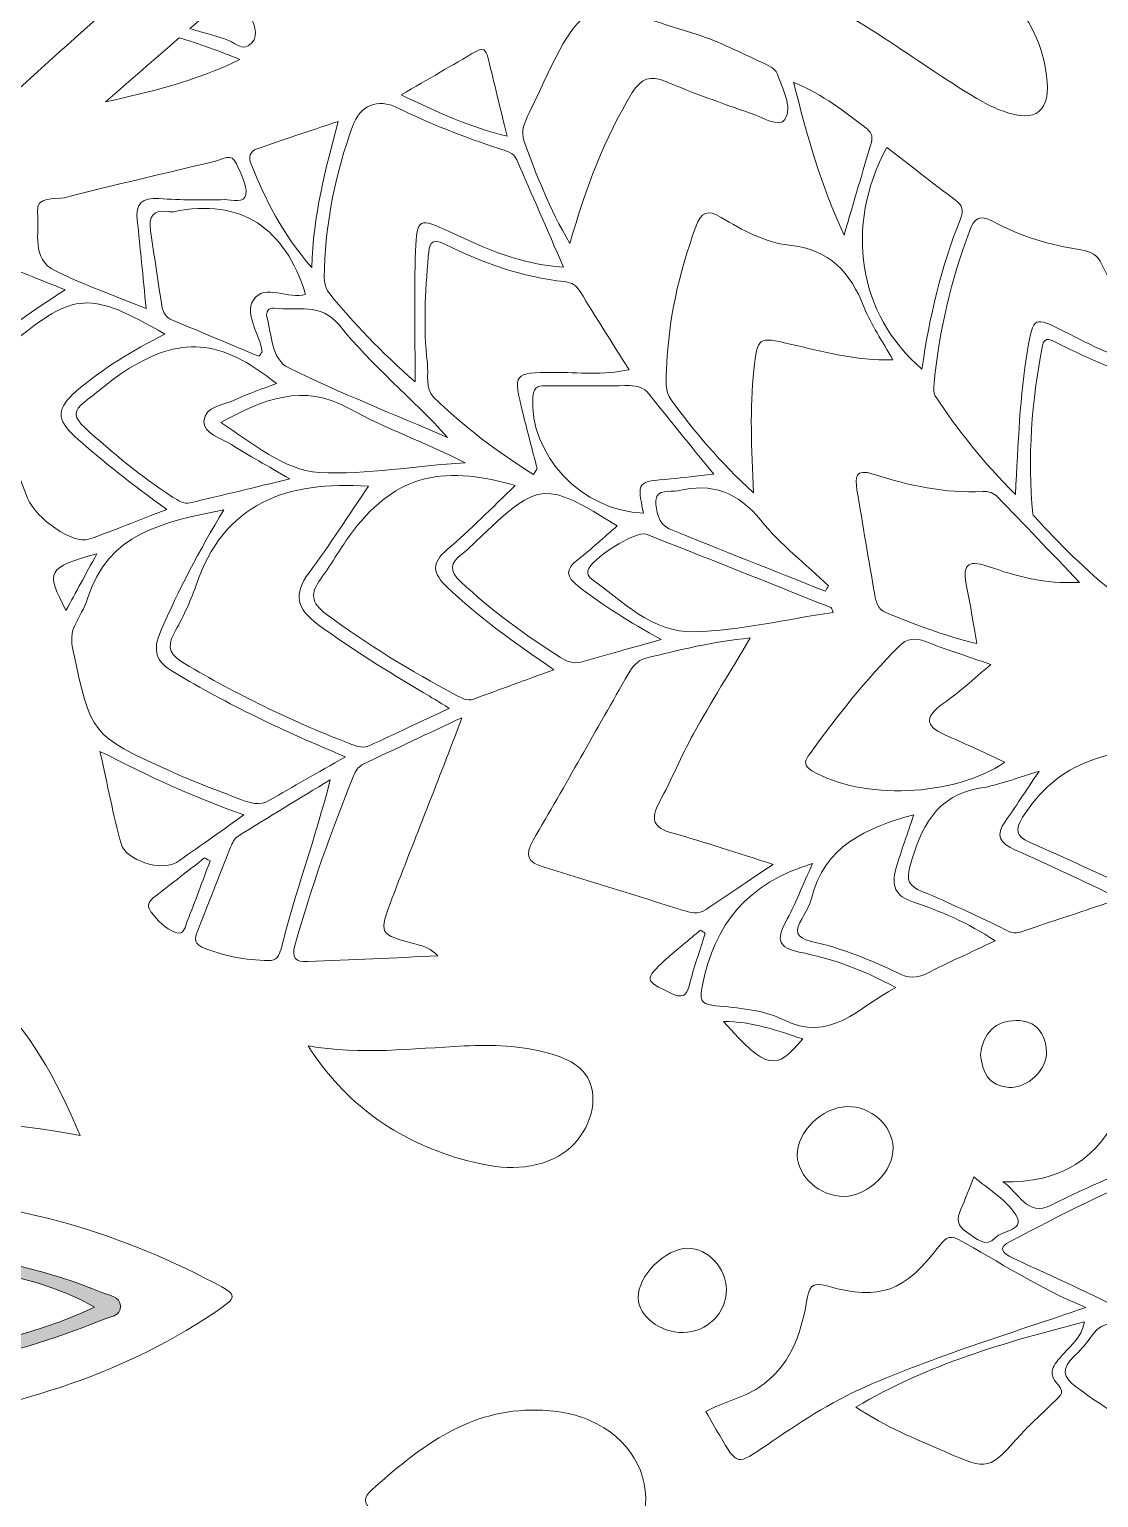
# Model space of a CAD drawing. Extents: x 196 to 3823, y -5725 to -331.
# Drawn here: x 409 to 611.5, y -2770.5 to -2492.3 of the extents above; entities that cross this region are included whole.
import ezdxf

# ---------------------------------------------------------------- set-up
doc = ezdxf.new("R2010")
doc.units = 0
doc.header["$MEASUREMENT"] = 0
doc.layers.add('Layer 1', color=7, linetype='Continuous')

# ---------------------------------------------------------------- blocks, each defined once
blk = doc.blocks.new('block 2')
at = {"layer": 'Layer 1', "true_color": 0xffffff}
h = blk.add_hatch(color=7, dxfattribs=at)
h.dxf.hatch_style = 2
edge = h.paths.add_edge_path()
edge.add_spline(control_points=[(426.25, -2734.22), (426.19, -2732.35), (424.06, -2732.24), (422.73, -2731.68), (412.76, -2727.55), (402.35, -2725.13), (391.63, -2724.18), (363.54, -2721.68), (338.31, -2729.36), (315.64, -2745.86), (314.62, -2746.6), (312.85, -2747.24), (313.51, -2748.97), (314.02, -2750.34), (315.61, -2749.83), (316.74, -2749.96), (325.52, -2750.96), (334.34, -2750.63), (345.08, -2750.77), (350.4, -2750.46), (357.66, -2750.21), (364.89, -2749.59), (384.75, -2747.88), (404.27, -2744.48), (422.83, -2736.82), (424.16, -2736.27), (426.32, -2736.2), (426.25, -2734.22)], knot_values=[0, 0, 0, 0, 1, 1, 1, 2, 2, 2, 3, 3, 3, 4, 4, 4, 5, 5, 5, 6, 6, 6, 7, 7, 7, 8, 8, 8, 9, 9, 9, 9], degree=3, periodic=1)
edge = h.paths.add_edge_path()
edge.add_spline(control_points=[(319.13, -2747.31), (337.43, -2726.78), (395.53, -2719.28), (421.31, -2734.43), (400.31, -2744.88), (346.16, -2751.62), (319.13, -2747.31)], knot_values=[0, 0, 0, 0, 1, 1, 1, 2, 2, 2, 2], degree=3, periodic=1)
at = {"layer": 'Layer 1', "lineweight": 0}
for points, knots in [([(1782.21, -2661.74), (1778.62, -2651.94), (1772.08, -2644.26), (1764.45, -2637.5), (1753.49, -2627.77), (1741.06, -2619.97), (1729.31, -2611.28), (1716.54, -2601.82), (1703.91, -2592.19), (1690.73, -2583.27), (1669.44, -2568.87), (1649.89, -2552.15), (1629.93, -2536.03), (1614.23, -2523.34), (1599.61, -2509.29), (1584.56, -2495.8), (1559.73, -2473.53), (1534.69, -2451.53), (1506.82, -2433.03), (1480.33, -2415.45), (1451.94, -2402.34), (1420.65, -2395.85), (1398.49, -2391.28), (1376.01, -2389.99), (1353.51, -2388.98), (1301.9, -2386.65), (1250.47, -2387.48), (1199.41, -2396.71), (1186.01, -2399.14), (1172.36, -2399.3), (1158.78, -2397.41), (1142.91, -2395.19), (1128.59, -2388.51), (1114.77, -2380.99), (1084.4, -2364.45), (1052.73, -2353.13), (1017.67, -2351.89), (988.77, -2350.86), (960.42, -2353.4), (932.48, -2360.7), (913.22, -2365.73), (895.95, -2375.5), (878.46, -2384.52), (851.19, -2398.56), (822.76, -2401.32), (792.99, -2395.61), (772.47, -2391.67), (751.73, -2388.93), (730.85, -2388.42), (689.4, -2387.41), (647.97, -2388.37), (606.61, -2392), (566.26, -2395.55), (529.57, -2408.93), (495.9, -2431.27), (467.9, -2449.87), (442.56, -2471.74), (417.55, -2494.05), (402.59, -2507.41), (388.11, -2521.38), (372.54, -2533.98), (361.39, -2542.99), (350.67, -2552.53), (338.94, -2560.93), (324.3, -2571.42), (310.09, -2582.53), (295.39, -2592.95), (285.33, -2600.1), (275.52, -2607.59), (265.46, -2614.75), (255.29, -2621.99), (245.76, -2630.15), (236.02, -2637.99), (230.18, -2642.7), (224.88, -2648.01), (221.16, -2654.58), (211.5, -2671.59), (213.55, -2690.66), (233.28, -2701.18), (240.5, -2705.05), (248.11, -2707.77), (256.11, -2709.39), (259.7, -2710.11), (261.43, -2711.43), (260.96, -2715.55), (260.46, -2720.14), (260.41, -2724.87), (261.5, -2729.43), (269.43, -2762.49), (289.51, -2783.9), (322.55, -2792.77), (326.07, -2793.71), (329.6, -2794.58), (333.16, -2795.32), (347.93, -2798.34), (356.26, -2807.78), (360.37, -2821.85), (364.66, -2836.53), (372.95, -2848.77), (384.17, -2859.08), (402.93, -2876.34), (423.7, -2890.84), (445.45, -2903.99), (456, -2910.39), (467.26, -2915.2), (479.4, -2917.71), (486.9, -2919.27), (494.59, -2920.41), (502.09, -2918.62), (511.41, -2916.39), (520.46, -2913.1), (529.39, -2909.5), (542.86, -2904.05), (555.02, -2906.11), (565.46, -2916.46), (573.71, -2924.65), (580.46, -2934.17), (586.98, -2943.68), (593.37, -2952.99), (601.26, -2960.59), (609.49, -2967.99), (613.24, -2971.37), (616.39, -2975.34), (621.33, -2977.54), (632.81, -2982.65), (644.17, -2988.07), (655.3, -2993.88), (666.98, -2999.96), (677.65, -3007.82), (686.2, -3017.72), (695.39, -3028.34), (705.34, -3037.66), (717.73, -3044.25), (721.38, -3046.19), (725.13, -3048.01), (728.94, -3049.61), (731.11, -3050.51), (731.73, -3051.3), (730.42, -3053.55), (728.03, -3057.71), (725.94, -3062.05), (723.74, -3066.32), (683.22, -3145.25), (659.49, -3228.61), (656.93, -3317.64), (656.07, -3347.31), (659.64, -3376.22), (671.16, -3403.75), (699.29, -3470.96), (752.94, -3509.02), (819.29, -3532.08), (828.26, -3535.2), (838.01, -3535.16), (846.76, -3529.89), (855.38, -3524.69), (857.23, -3514.13), (851.03, -3506.24), (848.73, -3503.32), (845.77, -3501.19), (842.64, -3499.3), (831.42, -3492.51), (820.75, -3484.91), (810.34, -3476.95), (768.62, -3445.04), (747.74, -3402.9), (748.32, -3350.32), (748.53, -3330.71), (750.86, -3311.31), (754.65, -3292.08), (763.74, -3245.95), (781.35, -3203.07), (804.21, -3162.18), (820.19, -3133.6), (839.36, -3107.14), (858.22, -3080.47), (863.74, -3072.67), (869.1, -3064.75), (875.24, -3055.85), (877.71, -3068.85), (880.09, -3080.64), (882.17, -3092.48), (886.21, -3115.47), (889.59, -3138.56), (892.46, -3161.74), (895.17, -3183.77), (897.49, -3205.84), (899.04, -3227.98), (901.1, -3257.46), (900.26, -3287.02), (900.1, -3316.52), (900, -3335.83), (900.15, -3355.17), (899.44, -3374.49), (899.18, -3381.53), (899.78, -3388.61), (899.76, -3395.7), (899.7, -3416.24), (900.53, -3436.81), (901.47, -3457.35), (902.96, -3490.15), (905.73, -3522.85), (910.12, -3555.4), (913.43, -3580.05), (917.9, -3604.44), (926.9, -3627.78), (943.65, -3671.22), (990.36, -3696.79), (1034.47, -3685.77), (1073.23, -3676.09), (1095.75, -3649.68), (1105.44, -3612.06), (1114, -3578.85), (1115.04, -3544.59), (1117.56, -3510.57), (1119.1, -3489.74), (1120.85, -3468.93), (1122.22, -3448.09), (1122.94, -3437.17), (1124.53, -3426.14), (1119.51, -3415.6), (1116.18, -3408.6), (1111.3, -3403.32), (1103.57, -3402.03), (1099.99, -3401.42), (1099.15, -3400.34), (1099.62, -3397.12), (1101.96, -3381.19), (1102.36, -3365.09), (1103.88, -3349.09), (1106.05, -3326.33), (1108.54, -3303.61), (1110.53, -3280.83), (1112.51, -3258.06), (1114.1, -3235.25), (1115.78, -3212.44), (1118.43, -3176.24), (1120.87, -3140.01), (1123.64, -3103.82), (1124.83, -3088.47), (1126.64, -3073.17), (1128.32, -3056.3), (1134.61, -3065.34), (1139.89, -3073.13), (1145.4, -3080.77), (1176.11, -3123.39), (1204.16, -3167.59), (1223.36, -3216.76), (1242.95, -3266.94), (1255.21, -3318.53), (1250.51, -3372.95), (1248.82, -3392.49), (1243.38, -3411.04), (1233.46, -3428.05), (1217.7, -3455.08), (1194.96, -3475.1), (1168.88, -3491.7), (1163.02, -3495.44), (1156.92, -3498.85), (1151.75, -3503.6), (1141.57, -3512.96), (1144.32, -3526.97), (1157.29, -3531.72), (1165.58, -3534.75), (1174.07, -3534.47), (1182.2, -3531.74), (1227.41, -3516.56), (1266.99, -3492.7), (1297.7, -3455.51), (1322.72, -3425.21), (1337.98, -3390.63), (1342.26, -3351.52), (1344.69, -3329.38), (1343.98, -3307.18), (1341.75, -3285), (1338.71, -3254.78), (1333.16, -3225.01), (1325.89, -3195.57), (1313.69, -3146.25), (1294.44, -3099.67), (1270.57, -3054.93), (1268.85, -3051.69), (1269.24, -3050.75), (1272.6, -3049.62), (1286.61, -3044.9), (1298.58, -3036.92), (1309.21, -3026.63), (1313.24, -3022.72), (1316.74, -3018.29), (1320.84, -3014.61), (1327.13, -3008.99), (1333.34, -3003.27), (1339.56, -2997.55), (1344.33, -2993.15), (1349.63, -2989.22), (1356.21, -2988.13), (1367.28, -2986.31), (1376.76, -2981.62), (1385.67, -2974.78), (1395.64, -2967.13), (1404.97, -2958.94), (1411.29, -2948.1), (1417.58, -2937.31), (1424.76, -2927.24), (1433.33, -2918.25), (1437.45, -2913.93), (1441.82, -2909.77), (1448.13, -2907.84), (1458.45, -2904.66), (1467.51, -2907.82), (1476.4, -2911.99), (1496.76, -2921.57), (1516.98, -2921.18), (1537.49, -2912.53), (1556.01, -2904.71), (1572.02, -2892.85), (1588.35, -2881.52), (1613.48, -2864.11), (1635.15, -2843.96), (1643.54, -2812.92), (1645.58, -2805.34), (1651.59, -2800.41), (1659.06, -2797.91), (1665.96, -2795.61), (1672.94, -2793.36), (1680.05, -2791.88), (1718.3, -2783.94), (1740.52, -2742.95), (1740.34, -2715.43), (1740.32, -2711.57), (1741.79, -2710.31), (1745.2, -2709.56), (1755.19, -2707.34), (1764.42, -2703.38), (1772.46, -2696.89), (1783.79, -2687.74), (1787.21, -2675.39), (1782.21, -2661.74)], [0, 0, 0, 0, 1, 1, 1, 2, 2, 2, 3, 3, 3, 4, 4, 4, 5, 5, 5, 6, 6, 6, 7, 7, 7, 8, 8, 8, 9, 9, 9, 10, 10, 10, 11, 11, 11, 12, 12, 12, 13, 13, 13, 14, 14, 14, 15, 15, 15, 16, 16, 16, 17, 17, 17, 18, 18, 18, 19, 19, 19, 20, 20, 20, 21, 21, 21, 22, 22, 22, 23, 23, 23, 24, 24, 24, 25, 25, 25, 26, 26, 26, 27, 27, 27, 28, 28, 28, 29, 29, 29, 30, 30, 30, 31, 31, 31, 32, 32, 32, 33, 33, 33, 34, 34, 34, 35, 35, 35, 36, 36, 36, 37, 37, 37, 38, 38, 38, 39, 39, 39, 40, 40, 40, 41, 41, 41, 42, 42, 42, 43, 43, 43, 44, 44, 44, 45, 45, 45, 46, 46, 46, 47, 47, 47, 48, 48, 48, 49, 49, 49, 50, 50, 50, 51, 51, 51, 52, 52, 52, 53, 53, 53, 54, 54, 54, 55, 55, 55, 56, 56, 56, 57, 57, 57, 58, 58, 58, 59, 59, 59, 60, 60, 60, 61, 61, 61, 62, 62, 62, 63, 63, 63, 64, 64, 64, 65, 65, 65, 66, 66, 66, 67, 67, 67, 68, 68, 68, 69, 69, 69, 70, 70, 70, 71, 71, 71, 72, 72, 72, 73, 73, 73, 74, 74, 74, 75, 75, 75, 76, 76, 76, 77, 77, 77, 78, 78, 78, 79, 79, 79, 80, 80, 80, 81, 81, 81, 82, 82, 82, 83, 83, 83, 84, 84, 84, 85, 85, 85, 86, 86, 86, 87, 87, 87, 88, 88, 88, 89, 89, 89, 90, 90, 90, 91, 91, 91, 92, 92, 92, 93, 93, 93, 94, 94, 94, 95, 95, 95, 96, 96, 96, 97, 97, 97, 98, 98, 98, 99, 99, 99, 100, 100, 100, 101, 101, 101, 102, 102, 102, 103, 103, 103, 104, 104, 104, 105, 105, 105, 106, 106, 106, 107, 107, 107, 108, 108, 108, 109, 109, 109, 110, 110, 110, 111, 111, 111, 112, 112, 112, 112]), ([(552.62, -2484.09), (560.94, -2480.06), (568.1, -2477.8), (575.87, -2477.95), (589.13, -2478.19), (600.05, -2488), (601.68, -2501.09), (602.53, -2507.91), (599.76, -2510.16), (593.36, -2507.8), (592.07, -2507.32), (590.78, -2506.77), (589.6, -2506.09), (577.52, -2499.15), (566.9, -2489.87), (552.62, -2484.09)], [0, 0, 0, 0, 1, 1, 1, 2, 2, 2, 3, 3, 3, 4, 4, 4, 5, 5, 5, 5]), ([(448.63, -2484.32), (449.33, -2485.91), (450.01, -2487.5), (450.62, -2489.1), (451.35, -2490.99), (452.67, -2493.22), (451.09, -2494.97), (449.42, -2496.81), (447.67, -2494.59), (445.97, -2494.11), (443.78, -2493.48), (441.6, -2492.83), (439.42, -2492.17), (442.48, -2489.53), (445.55, -2486.91), (448.63, -2484.32)], [0, 0, 0, 0, 1, 1, 1, 2, 2, 2, 3, 3, 3, 4, 4, 4, 5, 5, 5, 5]), ([(503.68, -2508.17), (514.66, -2484.87), (513.14, -2486.29), (535.48, -2493.33), (539.72, -2494.67), (543.73, -2496.78), (547.81, -2498.63), (548.88, -2499.12), (550.34, -2499.77), (550.64, -2500.68), (551.58, -2503.55), (553.65, -2506.92), (552.11, -2509.41), (551.1, -2511.06), (547.73, -2508.95), (545.54, -2508.2), (540.17, -2506.36), (534.81, -2504.43), (529.57, -2502.23), (526.58, -2500.97), (524.87, -2501.64), (523.21, -2504.33), (517.96, -2512.94), (514.39, -2522.23), (511.4, -2532.9), (507.34, -2526.18), (505.08, -2519.88), (502.72, -2513.6), (501.97, -2511.59), (502.89, -2509.84), (503.68, -2508.17)], [0, 0, 0, 0, 1, 1, 1, 2, 2, 2, 3, 3, 3, 4, 4, 4, 5, 5, 5, 6, 6, 6, 7, 7, 7, 8, 8, 8, 9, 9, 9, 10, 10, 10, 10]), ([(437.38, -2493.92), (441.18, -2495.08), (445, -2496.43), (448.88, -2498.06), (440.19, -2502.26), (431.73, -2504.22), (423.43, -2506.07), (428.07, -2502), (432.72, -2497.95), (437.38, -2493.92)], [0, 0, 0, 0, 1, 1, 1, 2, 2, 2, 3, 3, 3, 3]), ([(493.62, -2496.51), (495.41, -2495.47), (495.65, -2496.91), (495.94, -2498.06), (497.07, -2502.56), (498.15, -2507.08), (499.5, -2512.6), (492.24, -2510.77), (486.23, -2508.03), (479.45, -2504.74), (484.62, -2501.74), (489.11, -2499.11), (493.62, -2496.51)], [0, 0, 0, 0, 1, 1, 1, 2, 2, 2, 3, 3, 3, 4, 4, 4, 4]), ([(567.46, -2511), (568.34, -2511.67), (568.84, -2512.55), (568.5, -2513.69), (566.88, -2519.24), (565.24, -2524.79), (563.32, -2531.32), (558.92, -2521.72), (556.31, -2512.63), (553.77, -2502.36), (559.52, -2504.75), (563.44, -2507.96), (567.46, -2511)], [0, 0, 0, 0, 1, 1, 1, 2, 2, 2, 3, 3, 3, 4, 4, 4, 4]), ([(478.75, -2507.2), (484.96, -2510.25), (491.37, -2512.76), (497.92, -2514.93), (499.22, -2515.36), (500.67, -2515.55), (501.31, -2517.03), (504.19, -2523.62), (507.05, -2530.22), (510.16, -2537.37), (502.13, -2536.92), (495.42, -2533.87), (488.76, -2530.77), (482.76, -2527.99), (482.44, -2527.92), (482.15, -2534.39), (481.82, -2542.13), (482.07, -2549.88), (482.07, -2559.14), (475.4, -2553.26), (470.47, -2548.02), (465.89, -2542.45), (464.66, -2540.95), (464.84, -2539.23), (464.89, -2537.51), (465.19, -2528.29), (467.09, -2519.37), (470.22, -2510.72), (471.66, -2506.71), (474.92, -2505.32), (478.75, -2507.2)], [0, 0, 0, 0, 1, 1, 1, 2, 2, 2, 3, 3, 3, 4, 4, 4, 5, 5, 5, 6, 6, 6, 7, 7, 7, 8, 8, 8, 9, 9, 9, 10, 10, 10, 10]), ([(467.46, -2509.77), (465.09, -2519.04), (462.74, -2527.42), (462.49, -2537.47), (456.77, -2530.91), (453.67, -2524.51), (451.01, -2517.86), (450.48, -2516.54), (450.68, -2515.48), (452.16, -2514.98), (456.98, -2513.32), (461.8, -2511.69), (467.46, -2509.77)], [0, 0, 0, 0, 1, 1, 1, 2, 2, 2, 3, 3, 3, 4, 4, 4, 4]), ([(585.4, -2528.21), (581.69, -2537.3), (579.5, -2546.81), (578.08, -2556.71), (565.95, -2546.35), (563.37, -2529.72), (571.39, -2514.69), (575.73, -2518.04), (580.03, -2521.44), (584.42, -2524.69), (585.8, -2525.71), (586, -2526.73), (585.4, -2528.21)], [0, 0, 0, 0, 1, 1, 1, 2, 2, 2, 3, 3, 3, 4, 4, 4, 4]), ([(415.67, -2524.23), (425.17, -2521.79), (434.72, -2519.57), (444.27, -2517.31), (445.65, -2516.98), (447.32, -2515.62), (448.26, -2517.83), (449.06, -2519.71), (450.23, -2521.78), (450.01, -2523.61), (449.79, -2525.38), (447.38, -2524.58), (445.96, -2524.6), (441.83, -2524.67), (437.68, -2524.71), (433.57, -2524.4), (430.32, -2524.14), (429.1, -2525.33), (429.43, -2528.47), (429.99, -2533.74), (430.5, -2539.02), (431.12, -2545.24), (424.98, -2542.73), (419.29, -2540.73), (413.92, -2538.11), (409.24, -2535.83), (410.95, -2530.86), (410.55, -2527.04), (410.2, -2523.7), (413.79, -2524.7), (415.67, -2524.23)], [0, 0, 0, 0, 1, 1, 1, 2, 2, 2, 3, 3, 3, 4, 4, 4, 5, 5, 5, 6, 6, 6, 7, 7, 7, 8, 8, 8, 9, 9, 9, 10, 10, 10, 10]), ([(451.42, -2543.63), (449.65, -2546.39), (452.69, -2550.08), (453.07, -2553.46), (453.08, -2553.59), (452.89, -2553.73), (452.48, -2554.28), (447.11, -2552.04), (441.62, -2549.74), (436.13, -2547.45), (434.88, -2546.94), (434.28, -2545.97), (434.08, -2544.71), (433.36, -2539.95), (432.64, -2535.19), (431.94, -2530.43), (431.55, -2527.86), (432.41, -2526.43), (435.27, -2526.86), (435.61, -2526.91), (435.97, -2526.95), (436.3, -2526.88), (449.28, -2524.28), (457.33, -2529.98), (461.33, -2542.49), (458.17, -2543.72), (453.57, -2540.27), (451.42, -2543.63)], [0, 0, 0, 0, 1, 1, 1, 2, 2, 2, 3, 3, 3, 4, 4, 4, 5, 5, 5, 6, 6, 6, 7, 7, 7, 8, 8, 8, 9, 9, 9, 9]), ([(529.68, -2556.98), (529.99, -2547.6), (532.01, -2538.58), (535.23, -2529.77), (536.27, -2526.88), (537.46, -2526.41), (540.07, -2527.98), (544.06, -2530.4), (548.39, -2532.75), (552.91, -2533.21), (560.68, -2533.99), (564.5, -2538.42), (567.14, -2545.04), (568.44, -2548.32), (570.51, -2551.28), (572.56, -2554.97), (565.36, -2555.1), (559.26, -2553.4), (553.14, -2551.96), (547.04, -2550.55), (546.94, -2550.51), (546.23, -2556.89), (545.42, -2564.21), (545.82, -2571.58), (546.14, -2580.15), (539.76, -2574.22), (534.94, -2568.54), (530.54, -2562.51), (529.35, -2560.87), (529.62, -2558.85), (529.68, -2556.98)], [0, 0, 0, 0, 1, 1, 1, 2, 2, 2, 3, 3, 3, 4, 4, 4, 5, 5, 5, 6, 6, 6, 7, 7, 7, 8, 8, 8, 9, 9, 9, 10, 10, 10, 10]), ([(605, -2549.56), (599.31, -2546.67), (599.2, -2546.68), (598.09, -2553.15), (596.6, -2561.82), (596.32, -2570.6), (595.79, -2580.44), (589.61, -2574.35), (584.86, -2568.23), (580.57, -2561.74), (580.16, -2561.12), (580.31, -2560.05), (580.39, -2559.21), (581.36, -2549.38), (583.61, -2539.86), (587.06, -2530.6), (587.98, -2528.15), (588.91, -2527.31), (591.54, -2528.74), (596.73, -2531.54), (602.34, -2533.26), (608.18, -2534.12), (610.02, -2534.4), (611.31, -2535.05), (612.17, -2536.86), (615.11, -2543.07), (618.19, -2549.21), (621.51, -2555.95), (615.26, -2554.92), (610.14, -2552.18), (605, -2549.56)], [0, 0, 0, 0, 1, 1, 1, 2, 2, 2, 3, 3, 3, 4, 4, 4, 5, 5, 5, 6, 6, 6, 7, 7, 7, 8, 8, 8, 9, 9, 9, 10, 10, 10, 10]), ([(400.38, -2553.13), (398.57, -2554.9), (397.87, -2553.87), (397.09, -2552.22), (395.77, -2549.42), (394.19, -2546.74), (393.06, -2543.87), (392.32, -2542.03), (389.16, -2540.18), (391.64, -2538.17), (393.89, -2536.35), (396.62, -2534.15), (400.07, -2535.46), (405.03, -2537.34), (409.93, -2539.36), (415.76, -2541.68), (409.72, -2545.63), (404.68, -2548.92), (400.38, -2553.13)], [0, 0, 0, 0, 1, 1, 1, 2, 2, 2, 3, 3, 3, 4, 4, 4, 5, 5, 5, 6, 6, 6, 6]), ([(513.31, -2542), (516.28, -2546.82), (519.31, -2551.59), (522.59, -2556.82), (517.59, -2557.88), (512.97, -2557.32), (508.4, -2557.35), (500.63, -2557.4), (500.61, -2557.34), (502.49, -2565.07), (503.35, -2568.57), (504.29, -2572.05), (505.17, -2575.56), (505.2, -2575.67), (504.99, -2575.84), (504.46, -2576.66), (497.68, -2572.39), (491.26, -2567.62), (485.55, -2562), (483.93, -2560.41), (484.65, -2557.71), (484.38, -2555.52), (483.59, -2548.8), (483.99, -2542.08), (484.56, -2535.37), (484.75, -2533.14), (484.86, -2531.6), (487.81, -2533.08), (494.95, -2536.64), (502.41, -2539.27), (510.41, -2540.14), (511.73, -2540.28), (512.61, -2540.88), (513.31, -2542)], [0, 0, 0, 0, 1, 1, 1, 2, 2, 2, 3, 3, 3, 4, 4, 4, 5, 5, 5, 6, 6, 6, 7, 7, 7, 8, 8, 8, 9, 9, 9, 10, 10, 10, 11, 11, 11, 11]), ([(434.68, -2550.06), (428.47, -2553.24), (422.84, -2556.59), (417.82, -2560.96), (414.26, -2564.07), (413.96, -2566.21), (417.67, -2569.53), (422.95, -2574.22), (428.41, -2578.63), (435.03, -2583.28), (429.52, -2585.42), (424.91, -2587.32), (420.22, -2588.96), (417.41, -2589.95), (410.23, -2585.11), (408.66, -2581.14), (405.86, -2574.11), (403.34, -2566.96), (400.51, -2559.93), (399.69, -2557.92), (400.21, -2556.66), (401.59, -2555.41), (403, -2554.13), (404.38, -2552.82), (405.84, -2551.62), (417.69, -2542.05), (420.34, -2541.88), (434.68, -2550.06)], [0, 0, 0, 0, 1, 1, 1, 2, 2, 2, 3, 3, 3, 4, 4, 4, 5, 5, 5, 6, 6, 6, 7, 7, 7, 8, 8, 8, 9, 9, 9, 9]), ([(488.22, -2569.64), (478.15, -2565.3), (467.95, -2561.29), (458.12, -2556.49), (454.83, -2554.88), (454.93, -2550.26), (454, -2546.82), (453.74, -2545.85), (454.38, -2545.01), (455.38, -2545.14), (459.61, -2545.69), (464.2, -2544.03), (467.73, -2548.41), (473.83, -2556.04), (481.5, -2562.18), (488.22, -2569.64)], [0, 0, 0, 0, 1, 1, 1, 2, 2, 2, 3, 3, 3, 4, 4, 4, 5, 5, 5, 5]), ([(448.11, -2562.45), (445.86, -2563.53), (442.21, -2563.77), (442.05, -2566.55), (441.92, -2568.91), (445.29, -2569.77), (447.28, -2571.02), (450.59, -2573.11), (454.04, -2575), (458.33, -2577.5), (451.42, -2579.17), (445.45, -2580.64), (439.46, -2582.03), (438.2, -2582.33), (437.15, -2581.61), (436.13, -2580.94), (430.18, -2577.06), (424.73, -2572.58), (419.49, -2567.8), (417.54, -2566.02), (417.15, -2564.6), (419.47, -2562.88), (421.97, -2561.05), (424.28, -2558.93), (426.86, -2557.25), (437.49, -2550.3), (445.25, -2550.91), (455.79, -2559.46), (453.16, -2560.47), (450.54, -2561.27), (448.11, -2562.45)], [0, 0, 0, 0, 1, 1, 1, 2, 2, 2, 3, 3, 3, 4, 4, 4, 5, 5, 5, 6, 6, 6, 7, 7, 7, 8, 8, 8, 9, 9, 9, 10, 10, 10, 10]), ([(613.85, -2579.03), (613.52, -2585.58), (614.31, -2592.09), (615.15, -2599.65), (608.93, -2594.71), (604.07, -2589.71), (599.33, -2584.58), (599.22, -2584.46), (599.08, -2584.3), (599.06, -2584.15), (598.05, -2573.43), (598.86, -2562.8), (600.91, -2552.25), (601.31, -2550.23), (602.8, -2551.34), (603.76, -2551.8), (609.8, -2554.77), (615.87, -2557.62), (622.49, -2559.14), (623.4, -2559.35), (624.42, -2560.07), (624.94, -2560.84), (630.46, -2569.16), (636.73, -2576.9), (644.18, -2585.64), (634.38, -2583.55), (626.98, -2580.05), (619.91, -2575.69), (618.39, -2574.75), (616.95, -2572.44), (615.02, -2573.7), (613.38, -2574.75), (613.94, -2577.18), (613.85, -2579.03)], [0, 0, 0, 0, 1, 1, 1, 2, 2, 2, 3, 3, 3, 4, 4, 4, 5, 5, 5, 6, 6, 6, 7, 7, 7, 8, 8, 8, 9, 9, 9, 10, 10, 10, 11, 11, 11, 11]), ([(463.86, -2576.28), (457.17, -2575.86), (451.45, -2570.81), (445.26, -2566.81), (453.44, -2562.36), (460.77, -2559.29), (469.57, -2564.18), (476.56, -2568.05), (484.25, -2570.67), (491.52, -2574.48), (482.17, -2574.94), (472.95, -2576.83), (463.86, -2576.28)], [0, 0, 0, 0, 1, 1, 1, 2, 2, 2, 3, 3, 3, 4, 4, 4, 4]), ([(526.32, -2561.39), (530.18, -2566.22), (534.09, -2571), (538.63, -2576.6), (535.25, -2576.98), (532.88, -2577.31), (530.5, -2577.5), (524.07, -2578.03), (524.07, -2578), (525.32, -2583.98), (513.69, -2583.67), (503.59, -2572.92), (504.38, -2561.9), (504.54, -2559.74), (505.77, -2559.87), (507.13, -2559.86), (512.32, -2559.84), (517.5, -2559.87), (522.69, -2559.84), (524.15, -2559.83), (525.35, -2560.19), (526.32, -2561.39)], [0, 0, 0, 0, 1, 1, 1, 2, 2, 2, 3, 3, 3, 4, 4, 4, 5, 5, 5, 6, 6, 6, 7, 7, 7, 7]), ([(488.14, -2590.89), (485.09, -2593.5), (485.38, -2595.4), (488.11, -2598), (494.09, -2603.72), (500.8, -2608.51), (508.33, -2613.67), (502.78, -2615.7), (497.98, -2617.46), (493.18, -2619.22), (491.9, -2619.68), (490.85, -2619.05), (489.77, -2618.47), (481.24, -2613.93), (473.02, -2608.9), (465.24, -2603.15), (462.29, -2600.98), (462.2, -2599.13), (464.19, -2596.44), (466.14, -2593.8), (467.73, -2590.92), (469.66, -2588.27), (477.69, -2577.25), (486.56, -2574.47), (501.04, -2578.79), (496.57, -2583.02), (492.52, -2587.15), (488.14, -2590.89)], [0, 0, 0, 0, 1, 1, 1, 2, 2, 2, 3, 3, 3, 4, 4, 4, 5, 5, 5, 6, 6, 6, 7, 7, 7, 8, 8, 8, 9, 9, 9, 9]), ([(590.63, -2594.1), (586.3, -2592.59), (585.81, -2594.2), (586.53, -2597.81), (587.2, -2601.17), (587.76, -2604.54), (588.5, -2608.71), (582.16, -2607.24), (576.7, -2605.05), (571.22, -2602.85), (569.75, -2602.26), (569.38, -2600.81), (569.14, -2599.48), (567.96, -2592.86), (566.88, -2586.22), (565.77, -2579.59), (565.38, -2577.2), (565.41, -2575.5), (568.81, -2576.6), (575.56, -2578.8), (582.47, -2580.27), (589.65, -2579.9), (590.77, -2579.84), (591.67, -2580.15), (592.43, -2580.94), (597.38, -2586.12), (602.35, -2591.3), (607.94, -2597.12), (601.32, -2597.47), (595.89, -2595.93), (590.63, -2594.1)], [0, 0, 0, 0, 1, 1, 1, 2, 2, 2, 3, 3, 3, 4, 4, 4, 5, 5, 5, 6, 6, 6, 7, 7, 7, 8, 8, 8, 9, 9, 9, 10, 10, 10, 10]), ([(473.21, -2578.9), (469.49, -2584.38), (465.92, -2589.96), (461.97, -2595.28), (458.97, -2599.36), (459.56, -2602.09), (463.65, -2605.09), (470.07, -2609.78), (476.79, -2613.96), (483.62, -2617.98), (485.05, -2618.83), (486.46, -2619.71), (488.54, -2621), (483.07, -2623.55), (478.29, -2625.79), (473.5, -2628.02), (471.89, -2628.76), (470.46, -2627.98), (469.03, -2627.42), (458.4, -2623.31), (448.2, -2618.31), (438.38, -2612.5), (435.88, -2611.02), (434.85, -2609.59), (436.41, -2606.76), (437.98, -2603.89), (439.48, -2600.94), (440.51, -2597.84), (445.78, -2582.01), (457.8, -2577.82), (473.21, -2578.9)], [0, 0, 0, 0, 1, 1, 1, 2, 2, 2, 3, 3, 3, 4, 4, 4, 5, 5, 5, 6, 6, 6, 7, 7, 7, 8, 8, 8, 9, 9, 9, 10, 10, 10, 10]), ([(520.34, -2586.42), (517.81, -2588.6), (515.47, -2590.81), (512.93, -2592.75), (510.42, -2594.65), (510.64, -2596.05), (513.03, -2597.9), (517.62, -2601.46), (522.54, -2604.53), (528.66, -2607.95), (522.84, -2609.57), (518.16, -2610.86), (513.48, -2612.21), (511.98, -2612.63), (510.79, -2612.06), (509.6, -2611.32), (502.86, -2607.13), (496.53, -2602.4), (490.7, -2597), (488.41, -2594.89), (488.71, -2593.43), (490.97, -2591.71), (492.33, -2590.66), (493.51, -2589.39), (494.77, -2588.21), (505.63, -2578), (506.68, -2577.92), (520.34, -2586.42)], [0, 0, 0, 0, 1, 1, 1, 2, 2, 2, 3, 3, 3, 4, 4, 4, 5, 5, 5, 6, 6, 6, 7, 7, 7, 8, 8, 8, 9, 9, 9, 9]), ([(547.54, -2585.35), (551.25, -2589.95), (556.05, -2593.66), (560.37, -2597.76), (560.17, -2598.11), (559.98, -2598.45), (559.79, -2598.8), (549.92, -2594.86), (540.03, -2591.01), (530.22, -2586.95), (528.12, -2586.07), (527.62, -2583.51), (527.69, -2581.6), (527.79, -2579.25), (530.31, -2580.12), (531.83, -2579.75), (538.28, -2578.21), (543.23, -2579.99), (547.54, -2585.35)], [0, 0, 0, 0, 1, 1, 1, 2, 2, 2, 3, 3, 3, 4, 4, 4, 5, 5, 5, 6, 6, 6, 6]), ([(417.23, -2609.81), (416.89, -2608.18), (416.89, -2606.75), (417.58, -2605.3), (418.39, -2603.58), (419.47, -2601.96), (420.03, -2600.17), (423.87, -2587.82), (434.32, -2585.66), (445.84, -2583.37), (441.08, -2591.21), (437.25, -2598.62), (433.9, -2606.29), (432.26, -2610.05), (432.89, -2612.11), (436.46, -2614.22), (446.57, -2620.18), (457.07, -2625.33), (468.86, -2630.15), (463.42, -2633.27), (458.94, -2635.81), (454.5, -2638.41), (452.61, -2639.52), (450.81, -2638.94), (449.04, -2638.25), (444.54, -2636.49), (439.99, -2634.84), (435.6, -2632.84), (420.6, -2626.03), (420.65, -2625.97), (417.23, -2609.81)], [0, 0, 0, 0, 1, 1, 1, 2, 2, 2, 3, 3, 3, 4, 4, 4, 5, 5, 5, 6, 6, 6, 7, 7, 7, 8, 8, 8, 9, 9, 9, 10, 10, 10, 10]), ([(560.83, -2601.9), (561.04, -2601.98), (561.08, -2602.47), (561.23, -2602.81), (552.45, -2604.11), (543.71, -2606.24), (534.93, -2606.48), (527.06, -2606.69), (521.3, -2600.68), (515.22, -2596.28), (514.91, -2596.05), (514.74, -2595.35), (514.81, -2594.92), (515.15, -2592.78), (523.86, -2587.23), (525.85, -2588), (537.53, -2592.58), (549.18, -2597.23), (560.83, -2601.9)], [0, 0, 0, 0, 1, 1, 1, 2, 2, 2, 3, 3, 3, 4, 4, 4, 5, 5, 5, 6, 6, 6, 6]), ([(421.79, -2591.7), (419.6, -2595.7), (417.82, -2598.96), (415.92, -2602.43), (412.04, -2594.92), (412.33, -2594.33), (421.79, -2591.7)], [0, 0, 0, 0, 1, 1, 1, 2, 2, 2, 2]), ([(545.53, -2607.65), (541.75, -2614.02), (538.14, -2619.82), (534.82, -2625.79), (532.47, -2630), (530.64, -2634.51), (528.34, -2638.75), (526.58, -2642), (527.14, -2643.65), (530.86, -2644.65), (536.95, -2646.31), (542.93, -2648.36), (549.9, -2650.54), (545.09, -2653.77), (541.12, -2656.44), (537.17, -2659.11), (535.69, -2660.1), (534.15, -2659.67), (532.68, -2659.21), (523.94, -2656.51), (515.24, -2653.69), (506.48, -2651.08), (503.31, -2650.15), (502.77, -2648.8), (504.44, -2645.95), (510.51, -2635.51), (516.42, -2624.98), (522.43, -2614.5), (523.19, -2613.16), (524.07, -2611.91), (525.78, -2611.48), (532.1, -2609.89), (538.43, -2608.35), (545.53, -2607.65)], [0, 0, 0, 0, 1, 1, 1, 2, 2, 2, 3, 3, 3, 4, 4, 4, 5, 5, 5, 6, 6, 6, 7, 7, 7, 8, 8, 8, 9, 9, 9, 10, 10, 10, 11, 11, 11, 11]), ([(591.12, -2612.68), (587.62, -2615.59), (585.02, -2618.06), (582.11, -2620.08), (578.06, -2622.91), (579, -2624.61), (582.96, -2626.26), (586.59, -2627.78), (590.13, -2629.53), (593.78, -2631.21), (584.11, -2637.77), (566.64, -2638.4), (557.24, -2632.82), (555.24, -2631.62), (556.13, -2630.6), (556.88, -2629.54), (562.01, -2622.4), (567.48, -2615.54), (573.67, -2609.27), (575.27, -2607.66), (576.78, -2607.57), (578.76, -2608.33), (582.44, -2609.74), (586.19, -2610.96), (591.12, -2612.68)], [0, 0, 0, 0, 1, 1, 1, 2, 2, 2, 3, 3, 3, 4, 4, 4, 5, 5, 5, 6, 6, 6, 7, 7, 7, 8, 8, 8, 8]), ([(470.46, -2633.67), (470.77, -2632.91), (471.32, -2632.04), (472, -2631.71), (478.27, -2628.66), (484.6, -2625.73), (490.92, -2622.76), (486.54, -2634.59), (481.98, -2645.68), (477.73, -2656.91), (475.14, -2663.8), (475.14, -2663.79), (482.29, -2665.68), (483.72, -2666.06), (485.1, -2666.55), (486.38, -2667.89), (478.16, -2668.25), (469.94, -2668.61), (461.73, -2668.98), (459.44, -2669.09), (458.62, -2668.31), (459.29, -2665.92), (462.36, -2654.95), (466.16, -2644.22), (470.46, -2633.67)], [0, 0, 0, 0, 1, 1, 1, 2, 2, 2, 3, 3, 3, 4, 4, 4, 5, 5, 5, 6, 6, 6, 7, 7, 7, 8, 8, 8, 8]), ([(619.84, -2643.93), (627.79, -2646.17), (635.56, -2648.91), (642.79, -2653.19), (635.6, -2654.19), (628.58, -2654.69), (621.68, -2656.15), (620.77, -2656.34), (619.63, -2655.94), (618.71, -2655.53), (611.95, -2652.51), (605.24, -2649.33), (598.45, -2646.35), (595.85, -2645.2), (595.72, -2643.96), (597.15, -2641.63), (603.29, -2631.53), (614.65, -2627), (628.35, -2629.99), (624.9, -2633.21), (621.92, -2636.17), (618.76, -2638.93), (615.91, -2641.42), (615.89, -2642.81), (619.84, -2643.93)], [0, 0, 0, 0, 1, 1, 1, 2, 2, 2, 3, 3, 3, 4, 4, 4, 5, 5, 5, 6, 6, 6, 7, 7, 7, 8, 8, 8, 8]), ([(449.65, -2641.17), (444.73, -2644.63), (440.86, -2647.51), (436.84, -2650.16), (434.08, -2651.99), (427.23, -2649.77), (426.37, -2646.62), (424.88, -2641.18), (423.82, -2635.61), (422.37, -2629.13), (431.56, -2633.83), (440.06, -2637.81), (449.65, -2641.17)], [0, 0, 0, 0, 1, 1, 1, 2, 2, 2, 3, 3, 3, 4, 4, 4, 4]), ([(595.67, -2647.78), (602.1, -2650.62), (608.44, -2653.67), (615.65, -2657.04), (608.71, -2659.36), (602.6, -2661.41), (596.48, -2663.43), (595.19, -2663.85), (594.18, -2663.04), (593.09, -2662.53), (588.11, -2660.2), (583.18, -2657.73), (578.08, -2655.67), (575.58, -2654.67), (575.11, -2653.51), (575.79, -2651.02), (577.78, -2643.71), (580.64, -2637.45), (589.28, -2636.06), (592.61, -2635.52), (595.81, -2634.22), (600.25, -2632.91), (597.53, -2636.96), (595.79, -2639.7), (593.89, -2642.34), (591.95, -2645.05), (592.81, -2646.52), (595.67, -2647.78)], [0, 0, 0, 0, 1, 1, 1, 2, 2, 2, 3, 3, 3, 4, 4, 4, 5, 5, 5, 6, 6, 6, 7, 7, 7, 8, 8, 8, 9, 9, 9, 9]), ([(441.05, -2662.73), (443.05, -2657.58), (445.04, -2652.43), (447.1, -2647.3), (447.41, -2646.52), (447.87, -2645.63), (448.52, -2645.21), (454.31, -2641.59), (460.15, -2638.05), (465.99, -2634.5), (463.1, -2645.8), (459.32, -2655.98), (456.66, -2666.55), (456.34, -2667.83), (455.76, -2668.83), (454.28, -2668.79), (449.93, -2668.69), (445.7, -2667.94), (441.68, -2666.21), (439.79, -2665.39), (440.55, -2664.01), (441.05, -2662.73)], [0, 0, 0, 0, 1, 1, 1, 2, 2, 2, 3, 3, 3, 4, 4, 4, 5, 5, 5, 6, 6, 6, 7, 7, 7, 7]), ([(557.1, -2665.13), (554.08, -2664.46), (554, -2663.05), (555.36, -2660.77), (556.06, -2659.59), (556.79, -2658.35), (557.12, -2657.04), (559.6, -2647.09), (567.41, -2643.64), (576.53, -2641.13), (575.33, -2644.72), (574.14, -2648.05), (573.14, -2651.42), (572.23, -2654.5), (572.95, -2656.56), (576.45, -2657.7), (581.64, -2659.4), (586.71, -2661.57), (591.92, -2665.04), (587.06, -2667.34), (582.97, -2669.17), (578.98, -2671.22), (577.07, -2672.19), (575.47, -2672.09), (573.6, -2671.18), (568.31, -2668.61), (562.85, -2666.42), (557.1, -2665.13)], [0, 0, 0, 0, 1, 1, 1, 2, 2, 2, 3, 3, 3, 4, 4, 4, 5, 5, 5, 6, 6, 6, 7, 7, 7, 8, 8, 8, 9, 9, 9, 9]), ([(432.9, -2656.55), (435.99, -2654.13), (439.09, -2651.73), (442.18, -2649.32), (442.53, -2649.51), (442.88, -2649.71), (443.23, -2649.9), (441.79, -2653.7), (440.42, -2657.53), (438.9, -2661.29), (438.51, -2662.25), (438.38, -2664.08), (436.68, -2663.46), (434.72, -2662.75), (433.3, -2661.16), (432.03, -2659.53), (430.99, -2658.19), (431.91, -2657.33), (432.9, -2656.55)], [0, 0, 0, 0, 1, 1, 1, 2, 2, 2, 3, 3, 3, 4, 4, 4, 5, 5, 5, 6, 6, 6, 6]), ([(551.58, -2679.9), (547.85, -2678.04), (543.23, -2677.75), (538.96, -2677.34), (535.87, -2677.04), (536, -2675.97), (536.49, -2673.45), (538.72, -2661.95), (544.99, -2654.1), (557.37, -2650.4), (555.51, -2654.48), (554.05, -2658.1), (552.22, -2661.54), (550.49, -2664.8), (550.89, -2666.39), (554.83, -2667.16), (560.93, -2668.37), (566.78, -2670.46), (573.11, -2673.88), (565.98, -2677.66), (560.84, -2684.51), (551.58, -2679.9)], [0, 0, 0, 0, 1, 1, 1, 2, 2, 2, 3, 3, 3, 4, 4, 4, 5, 5, 5, 6, 6, 6, 7, 7, 7, 7]), ([(315.22, -2710.48), (325.52, -2700.05), (336.25, -2690.06), (346.11, -2679.18), (351.26, -2673.49), (357.98, -2669.79), (365.35, -2667.42), (378.58, -2663.17), (390.54, -2665.29), (401, -2674.66), (409.02, -2681.84), (413.94, -2691), (418.6, -2701.89), (380.8, -2695.02), (345.86, -2699.98), (311.68, -2717.09), (312.23, -2713.06), (313.91, -2711.82), (315.22, -2710.48)], [0, 0, 0, 0, 1, 1, 1, 2, 2, 2, 3, 3, 3, 4, 4, 4, 5, 5, 5, 6, 6, 6, 6]), ([(529.51, -2668.6), (531.65, -2666.66), (533.93, -2664.86), (536.14, -2663.01), (536.43, -2663.21), (536.72, -2663.42), (537.02, -2663.63), (536.01, -2666.86), (534.87, -2670.08), (534.01, -2673.37), (533.43, -2675.61), (532.63, -2675.94), (530.48, -2674.93), (525.51, -2672.58), (525.37, -2672.36), (529.51, -2668.6)], [0, 0, 0, 0, 1, 1, 1, 2, 2, 2, 3, 3, 3, 4, 4, 4, 5, 5, 5, 5]), ([(540.49, -2680.3), (545.93, -2680.32), (550.65, -2682.01), (555.48, -2683.62), (550.36, -2689.81), (548.64, -2689.44), (540.49, -2680.3)], [0, 0, 0, 0, 1, 1, 1, 2, 2, 2, 2]), ([(595.95, -2680.13), (599.7, -2680.08), (601.51, -2682.57), (601.67, -2686.08), (601.83, -2689.47), (597.99, -2693.03), (594.54, -2692.8), (590.66, -2692.54), (589.47, -2689.86), (589.18, -2686.58), (589.65, -2682.43), (592.01, -2680.19), (595.95, -2680.13)], [0, 0, 0, 0, 1, 1, 1, 2, 2, 2, 3, 3, 3, 4, 4, 4, 4]), ([(491.35, -2684.95), (496.69, -2684.7), (502.07, -2684.84), (507.27, -2686.3), (511.42, -2687.45), (515.18, -2689.2), (515.71, -2694.19), (516.19, -2698.86), (512.88, -2704.2), (508.38, -2706.28), (502.48, -2709), (496.53, -2708.03), (490.68, -2706.33), (478.52, -2702.81), (468.79, -2695.87), (461.78, -2684.94), (471.77, -2686.68), (481.56, -2685.44), (491.35, -2684.95)], [0, 0, 0, 0, 1, 1, 1, 2, 2, 2, 3, 3, 3, 4, 4, 4, 5, 5, 5, 6, 6, 6, 6]), ([(624.34, -2705.95), (616.62, -2708.47), (609.56, -2711.61), (602.65, -2715.07), (597.86, -2717.48), (596.44, -2712.62), (593.38, -2710.71), (604.26, -2710.94), (611.76, -2706.38), (615.88, -2696.51), (616.69, -2694.57), (617.82, -2695.3), (619.15, -2696.01), (622.54, -2697.8), (623.8, -2699.03), (622.98, -2699.7), (619.52, -2702.53), (623.31, -2703.66), (624.34, -2705.95)], [0, 0, 0, 0, 1, 1, 1, 2, 2, 2, 3, 3, 3, 4, 4, 4, 5, 5, 5, 6, 6, 6, 6]), ([(563.87, -2696.45), (568.42, -2696.35), (572.45, -2699.93), (572.61, -2704.19), (572.79, -2708.61), (567.94, -2713.41), (563.27, -2713.45), (558.8, -2713.49), (554.54, -2709.74), (554.45, -2705.7), (554.34, -2701.26), (559.13, -2696.56), (563.87, -2696.45)], [0, 0, 0, 0, 1, 1, 1, 2, 2, 2, 3, 3, 3, 4, 4, 4, 4]), ([(647.11, -2725.74), (644.48, -2726.37), (643.78, -2727.73), (645.07, -2730.25), (645.9, -2731.88), (644.26, -2732.25), (643.24, -2732.73), (641.22, -2733.69), (638.77, -2734.11), (637.16, -2735.5), (630.71, -2741.04), (624.48, -2739.36), (617.84, -2735.9), (610.52, -2732.08), (602.97, -2728.66), (595.45, -2725.23), (593.28, -2724.23), (592.32, -2723.18), (594.88, -2721.91), (604.25, -2717.21), (613.38, -2711.93), (623.52, -2708.85), (626.23, -2708.02), (628.35, -2708.27), (630.64, -2710.18), (635.66, -2714.37), (640.96, -2718.24), (646.15, -2722.25), (646.94, -2722.88), (647.71, -2723.55), (648.34, -2724.08), (648.35, -2725.2), (647.81, -2725.57), (647.11, -2725.74)], [0, 0, 0, 0, 1, 1, 1, 2, 2, 2, 3, 3, 3, 4, 4, 4, 5, 5, 5, 6, 6, 6, 7, 7, 7, 8, 8, 8, 9, 9, 9, 10, 10, 10, 11, 11, 11, 11]), ([(585.43, -2715.87), (586.29, -2714.02), (586.98, -2712.07), (587.91, -2709.76), (590.62, -2712.05), (593.54, -2713.79), (595.43, -2716.3), (598.31, -2720.11), (593.21, -2719.76), (591.95, -2721.3), (590.29, -2723.33), (588.3, -2721.39), (586.56, -2720.24), (584.78, -2719.05), (584.57, -2717.71), (585.43, -2715.87)], [0, 0, 0, 0, 1, 1, 1, 2, 2, 2, 3, 3, 3, 4, 4, 4, 5, 5, 5, 5]), ([(292.72, -2760.68), (291.19, -2759.06), (289.75, -2757.38), (288.38, -2755.65), (314.24, -2729.4), (344.93, -2713.48), (382.84, -2713.79), (404.46, -2713.96), (424.81, -2719.75), (443.93, -2729.79), (448.6, -2732.23), (448.58, -2732.45), (443.91, -2735.58), (425.56, -2747.91), (404.85, -2753.66), (383.31, -2756.85), (353.26, -2761.31), (322.99, -2760.97), (292.72, -2760.68)], [0, 0, 0, 0, 1, 1, 1, 2, 2, 2, 3, 3, 3, 4, 4, 4, 5, 5, 5, 6, 6, 6, 6]), ([(319.13, -2747.31), (337.43, -2726.78), (395.53, -2719.28), (421.31, -2734.43), (400.31, -2744.88), (346.16, -2751.62), (319.13, -2747.31)], [0, 0, 0, 0, 1, 1, 1, 2, 2, 2, 2]), ([(547.18, -2749.66), (553.07, -2745.73), (555.08, -2739.81), (556.23, -2733.45), (556.7, -2730.76), (556.89, -2729.52), (560.29, -2730.49), (570, -2733.29), (574.9, -2731.37), (581.2, -2723.04), (582.21, -2721.69), (583.08, -2720.6), (584.97, -2721.62), (592.65, -2725.79), (599.87, -2730.72), (609.14, -2734.5), (594.17, -2739.58), (580.51, -2743.81), (567.35, -2749.53), (560.62, -2752.46), (554.67, -2756.48), (548.7, -2760.56), (543.03, -2764.43), (543.09, -2764.53), (539.76, -2758.76), (538.9, -2757.29), (538.07, -2755.82), (537.15, -2754.24), (540.49, -2752.34), (544.1, -2751.71), (547.18, -2749.66)], [0, 0, 0, 0, 1, 1, 1, 2, 2, 2, 3, 3, 3, 4, 4, 4, 5, 5, 5, 6, 6, 6, 7, 7, 7, 8, 8, 8, 9, 9, 9, 10, 10, 10, 10]), ([(426.25, -2734.22), (426.19, -2732.35), (424.06, -2732.24), (422.73, -2731.68), (412.76, -2727.55), (402.35, -2725.13), (391.63, -2724.18), (363.54, -2721.68), (338.31, -2729.36), (315.64, -2745.86), (314.62, -2746.6), (312.85, -2747.24), (313.51, -2748.97), (314.02, -2750.34), (315.61, -2749.83), (316.74, -2749.96), (325.52, -2750.96), (334.34, -2750.63), (345.08, -2750.77), (350.4, -2750.46), (357.66, -2750.21), (364.89, -2749.59), (384.75, -2747.88), (404.27, -2744.48), (422.83, -2736.82), (424.16, -2736.27), (426.32, -2736.2), (426.25, -2734.22)], [0, 0, 0, 0, 1, 1, 1, 2, 2, 2, 3, 3, 3, 4, 4, 4, 5, 5, 5, 6, 6, 6, 7, 7, 7, 8, 8, 8, 9, 9, 9, 9]), ([(533.75, -2723.28), (537.48, -2723.24), (541.05, -2727.07), (541.05, -2731.11), (541.06, -2735.54), (537.33, -2739.23), (532.83, -2739.25), (528.39, -2739.27), (524.4, -2736.18), (524.33, -2732.66), (524.24, -2728.47), (529.41, -2723.33), (533.75, -2723.28)], [0, 0, 0, 0, 1, 1, 1, 2, 2, 2, 3, 3, 3, 4, 4, 4, 4]), ([(582.39, -2761.81), (576.9, -2759.39), (571.26, -2757.21), (565.58, -2753.37), (579.22, -2745.25), (593.63, -2741.15), (608.86, -2737.22), (608.18, -2740.43), (606.31, -2741.59), (605.01, -2743.14), (603.45, -2745), (601.41, -2746.59), (603.93, -2749.22), (605.41, -2750.76), (603.78, -2751.67), (602.87, -2752.58), (600.93, -2754.55), (598.81, -2756.34), (596.97, -2758.39), (590.76, -2765.31), (590.73, -2765.5), (582.39, -2761.81)], [0, 0, 0, 0, 1, 1, 1, 2, 2, 2, 3, 3, 3, 4, 4, 4, 5, 5, 5, 6, 6, 6, 7, 7, 7, 7]), ([(662.55, -2753.92), (664.1, -2754.29), (665.99, -2754.24), (667.1, -2755.72), (667.12, -2757.19), (665.99, -2757.56), (665.1, -2757.89), (659.19, -2760.11), (654.18, -2763.74), (649.51, -2767.85), (648.03, -2769.16), (646.73, -2769.23), (644.84, -2768.71), (631.04, -2764.88), (618.85, -2757.92), (607.33, -2749.61), (604.73, -2747.74), (604.5, -2746.02), (606.81, -2743.83), (607.93, -2742.77), (609.04, -2741.63), (609.89, -2740.35), (612.11, -2736.94), (614.51, -2737.06), (618.18, -2738.53), (632.73, -2744.33), (647.22, -2750.32), (662.55, -2753.92)], [0, 0, 0, 0, 1, 1, 1, 2, 2, 2, 3, 3, 3, 4, 4, 4, 5, 5, 5, 6, 6, 6, 7, 7, 7, 8, 8, 8, 9, 9, 9, 9]), ([(473.79, -2769.11), (482.52, -2761.35), (491.47, -2754.12), (504.04, -2753.94), (507.9, -2753.88), (511.61, -2754.36), (515.16, -2755.9), (522.6, -2759.13), (526.73, -2766.02), (525.54, -2773.16), (524.2, -2781.35), (517.45, -2787.49), (509.27, -2787.95), (507.89, -2788.03), (506.51, -2787.96), (503.82, -2787.96), (492.02, -2788.49), (482.87, -2780.77), (473.8, -2772.89), (472.31, -2771.59), (472.23, -2770.5), (473.79, -2769.11)], [0, 0, 0, 0, 1, 1, 1, 2, 2, 2, 3, 3, 3, 4, 4, 4, 5, 5, 5, 6, 6, 6, 7, 7, 7, 7])]:
    blk.add_open_spline(points, degree=3, knots=knots, dxfattribs=at)

msp = doc.modelspace()

# ---------------------------------------------------------------- block references
at = {"layer": 'Layer 1'}
msp.add_blockref('block 2', (0, 0), dxfattribs=at)

doc.saveas('drawing.dxf')
